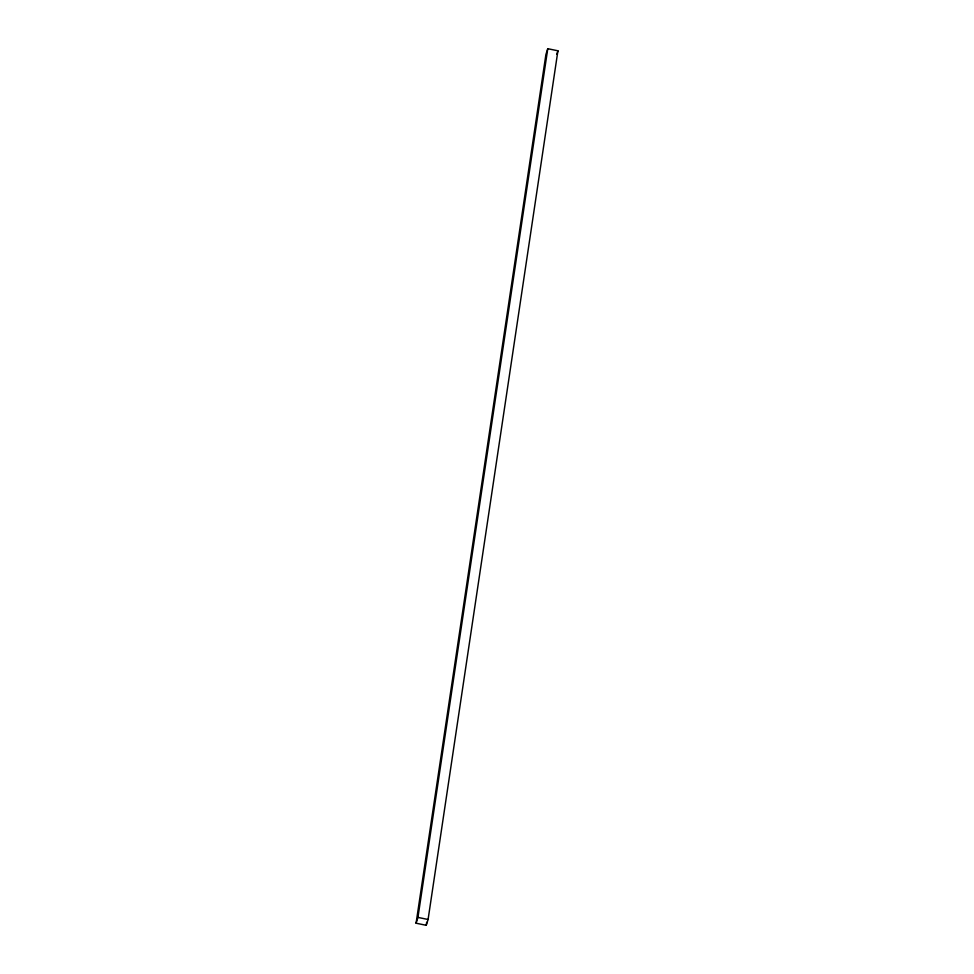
<?xml version="1.0" encoding="UTF-8"?>
<svg xmlns="http://www.w3.org/2000/svg" width="974" height="974" viewBox="0 0 974 974"><rect width="100%" height="100%" fill="white"/><g stroke="black" fill="none" stroke-linecap="round" stroke-linejoin="round"><path stroke-width="1.46" d="M416.081 923.206L545.915 54.507L547.765 48.7L557.919 50.794L428.085 919.493L426.235 925.3L416.081 923.206L417.943 917.398L547.765 48.7M426.235 925.3L426.673 922.293M556.799 54.276L557.919 50.794M417.943 917.398L428.085 919.493"/></g></svg>
